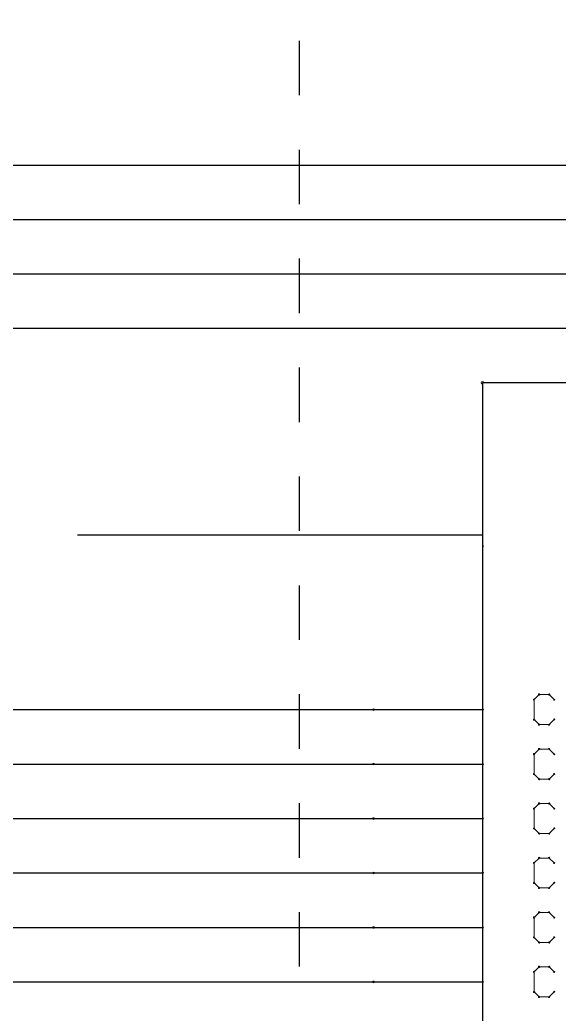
# Model space of a CAD drawing. Header units: inches. Extents: x 0 to 15.7, y 0.2 to 11.1.
# Drawn here: x 8.501 to 9.49, y 6.491 to 8.316 of the extents above; entities that cross this region are included whole.
import ezdxf

# ---------------------------------------------------------------- set-up
doc = ezdxf.new("R2010")
doc.units = ezdxf.units.IN
doc.header["$MEASUREMENT"] = 0
doc.linetypes.add('DOT2', pattern=[0.025, 0, -0.025])
for name, color, linetype in [('94', 14, 'Continuous'), ('95', 250, 'Continuous'), ('TEXT', 4, 'Continuous'), ('THIN_DASHED_NEON_GREEN', 3, 'DOT2'), ('THIN_RED', 1, 'Continuous')]:
    doc.layers.add(name, color=color, linetype=linetype)
doc.layers.add('THICK_RED', color=1, linetype='Continuous', lineweight=50)

msp = doc.modelspace()

# ---------------------------------------------------------------- linework, layer by layer
at = {"layer": '94', "lineweight": 25}
for p, q in [((9.35, 7.65), (9.35, 5.65)), ((10.55, 7.65), (9.35, 7.65)), ((9.15, 7.05), (9.35, 7.05)), ((9.15, 6.95), (9.35, 6.95)), ((9.15, 6.85), (9.35, 6.85)), ((9.15, 6.75), (9.35, 6.75)), ((9.15, 6.65), (9.35, 6.65)), ((9.15, 6.55), (9.35, 6.55))]:
    msp.add_line(p, q, dxfattribs=at)
at = {"layer": '94', "lineweight": 18}
for centre, radius, start, end in [((9.35, 7.65), 0.0025, 0, 180), ((9.35, 7.65), 0.0025, 90, 270), ((9.35, 7.35), 0.0015, 270, 90), ((9.15, 7.05), 0.0015, 90, 270), ((9.35, 7.05), 0.0015, 270, 90), ((9.15, 6.95), 0.0015, 90, 270), ((9.35, 6.95), 0.0015, 270, 90), ((9.15, 6.85), 0.0015, 90, 270), ((9.35, 6.85), 0.0015, 270, 90), ((9.15, 6.75), 0.0015, 90, 270), ((9.35, 6.75), 0.0015, 270, 90), ((9.15, 6.65), 0.0015, 90, 270), ((9.35, 6.65), 0.0015, 270, 90), ((9.15, 6.55), 0.0015, 90, 270), ((9.35, 6.55), 0.0015, 270, 90)]:
    msp.add_arc(centre, radius, start, end, dxfattribs=at)
at = {"layer": '95', "lineweight": 18}
for p, q in [((9.4537, 7.0775), (9.4445, 7.0684)), ((9.4445, 7.0684), (9.4445, 7.0317)), ((9.472, 7.0775), (9.4537, 7.0775)), ((9.4812, 7.0684), (9.472, 7.0775)), ((9.4445, 7.0317), (9.4537, 7.0225)), ((9.472, 7.0225), (9.4812, 7.0317)), ((9.4537, 7.0225), (9.472, 7.0225)), ((9.4537, 6.9775), (9.4445, 6.9684)), ((9.472, 6.9775), (9.4537, 6.9775)), ((9.4812, 6.9684), (9.472, 6.9775)), ((9.4445, 6.9684), (9.4445, 6.9317)), ((9.4445, 6.9317), (9.4537, 6.9225)), ((9.4537, 6.9225), (9.472, 6.9225)), ((9.472, 6.9225), (9.4812, 6.9317)), ((9.4537, 6.8775), (9.4445, 6.8684)), ((9.4445, 6.8684), (9.4445, 6.8317)), ((9.472, 6.8775), (9.4537, 6.8775)), ((9.4812, 6.8684), (9.472, 6.8775)), ((9.4445, 6.8317), (9.4537, 6.8225)), ((9.472, 6.8225), (9.4812, 6.8317)), ((9.4537, 6.8225), (9.472, 6.8225)), ((9.4537, 6.7775), (9.4445, 6.7684)), ((9.472, 6.7775), (9.4537, 6.7775)), ((9.4812, 6.7684), (9.472, 6.7775)), ((9.4445, 6.7684), (9.4445, 6.7317)), ((9.4445, 6.7317), (9.4537, 6.7225)), ((9.4537, 6.7225), (9.472, 6.7225)), ((9.472, 6.7225), (9.4812, 6.7317)), ((9.4537, 6.6775), (9.4445, 6.6684)), ((9.4445, 6.6684), (9.4445, 6.6317)), ((9.472, 6.6775), (9.4537, 6.6775)), ((9.4812, 6.6684), (9.472, 6.6775)), ((9.4445, 6.6317), (9.4537, 6.6225)), ((9.472, 6.6225), (9.4812, 6.6317)), ((9.4537, 6.6225), (9.472, 6.6225)), ((9.4537, 6.5775), (9.4445, 6.5684)), ((9.472, 6.5775), (9.4537, 6.5775)), ((9.4812, 6.5684), (9.472, 6.5775)), ((9.4445, 6.5684), (9.4445, 6.5317)), ((9.4445, 6.5317), (9.4537, 6.5225)), ((9.4537, 6.5225), (9.472, 6.5225)), ((9.472, 6.5225), (9.4812, 6.5317))]:
    msp.add_line(p, q, dxfattribs=at)
for centre, start, end in [((9.4445, 7.0684), 0, 180), ((9.4445, 7.0684), 135.0162, 315.0162), ((9.4537, 7.0775), 90, 270), ((9.4537, 7.0775), 314.9838, 134.9838), ((9.472, 7.0775), 45.0162, 225.0162), ((9.472, 7.0775), 270, 90), ((9.4812, 7.0684), 224.9838, 44.9838), ((9.4445, 7.0317), 180, 0), ((9.4445, 7.0317), 44.9838, 224.9838), ((9.4812, 7.0317), 315.0162, 135.0162), ((9.4537, 7.0225), 90, 270), ((9.4537, 7.0225), 225.0162, 45.0162), ((9.472, 7.0225), 134.9838, 314.9838), ((9.472, 7.0225), 270, 90), ((9.4537, 6.9775), 90, 270), ((9.4537, 6.9775), 314.9838, 134.9838), ((9.472, 6.9775), 45.0162, 225.0162), ((9.472, 6.9775), 270, 90), ((9.4445, 6.9684), 0, 180), ((9.4445, 6.9684), 135.0162, 315.0162), ((9.4812, 6.9684), 224.9838, 44.9838), ((9.4445, 6.9317), 180, 0), ((9.4445, 6.9317), 44.9838, 224.9838), ((9.4537, 6.9225), 90, 270), ((9.4537, 6.9225), 225.0162, 45.0162), ((9.472, 6.9225), 134.9838, 314.9838), ((9.472, 6.9225), 270, 90), ((9.4812, 6.9317), 315.0162, 135.0162), ((9.4445, 6.8684), 0, 180), ((9.4445, 6.8684), 135.0162, 315.0162), ((9.4537, 6.8775), 90, 270), ((9.4537, 6.8775), 314.9838, 134.9838), ((9.472, 6.8775), 45.0162, 225.0162), ((9.472, 6.8775), 270, 90), ((9.4812, 6.8684), 224.9838, 44.9838), ((9.4445, 6.8317), 180, 0), ((9.4445, 6.8317), 44.9838, 224.9838), ((9.4812, 6.8317), 315.0162, 135.0162), ((9.4537, 6.8225), 90, 270), ((9.4537, 6.8225), 225.0162, 45.0162), ((9.472, 6.8225), 134.9838, 314.9838), ((9.472, 6.8225), 270, 90), ((9.4537, 6.7775), 90, 270), ((9.4537, 6.7775), 314.9838, 134.9838), ((9.472, 6.7775), 45.0162, 225.0162), ((9.472, 6.7775), 270, 90), ((9.4445, 6.7684), 0, 180), ((9.4445, 6.7684), 135.0162, 315.0162), ((9.4812, 6.7684), 224.9838, 44.9838), ((9.4445, 6.7317), 180, 0), ((9.4445, 6.7317), 44.9838, 224.9838), ((9.4537, 6.7225), 90, 270), ((9.4537, 6.7225), 225.0162, 45.0162), ((9.472, 6.7225), 134.9838, 314.9838), ((9.472, 6.7225), 270, 90), ((9.4812, 6.7317), 315.0162, 135.0162), ((9.4445, 6.6684), 0, 180), ((9.4445, 6.6684), 135.0162, 315.0162), ((9.4537, 6.6775), 90, 270), ((9.4537, 6.6775), 314.9838, 134.9838), ((9.472, 6.6775), 45.0162, 225.0162), ((9.472, 6.6775), 270, 90), ((9.4812, 6.6684), 224.9838, 44.9838), ((9.4445, 6.6317), 180, 0), ((9.4445, 6.6317), 44.9838, 224.9838), ((9.4812, 6.6317), 315.0162, 135.0162), ((9.4537, 6.6225), 90, 270), ((9.4537, 6.6225), 225.0162, 45.0162), ((9.472, 6.6225), 134.9838, 314.9838), ((9.472, 6.6225), 270, 90), ((9.4537, 6.5775), 90, 270), ((9.4537, 6.5775), 314.9838, 134.9838), ((9.472, 6.5775), 45.0162, 225.0162), ((9.472, 6.5775), 270, 90), ((9.4445, 6.5684), 0, 180), ((9.4445, 6.5684), 135.0162, 315.0162), ((9.4812, 6.5684), 224.9838, 44.9838), ((9.4445, 6.5317), 180, 0), ((9.4445, 6.5317), 44.9838, 224.9838), ((9.4537, 6.5225), 90, 270), ((9.4537, 6.5225), 225.0162, 45.0162), ((9.472, 6.5225), 134.9838, 314.9838), ((9.472, 6.5225), 270, 90), ((9.4812, 6.5317), 315.0162, 135.0162)]:
    msp.add_arc(centre, 0.00125, start, end, dxfattribs=at)
at = {"layer": 'TEXT', "lineweight": 18}
for centre in [(9.15, 7.05), (9.15, 6.95), (9.15, 6.85), (9.15, 6.75), (9.15, 6.65), (9.15, 6.55)]:
    msp.add_arc(centre, 0.0015, 270, 90, dxfattribs=at)
at = {"layer": 'THICK_RED', "lineweight": 25}
for p, q in [((6.95, 8.05), (14.05, 8.05)), ((6.95, 7.95), (13.15, 7.95)), ((6.95, 7.85), (12.05, 7.85)), ((10.95, 7.75), (6.95, 7.75))]:
    msp.add_line(p, q, dxfattribs=at)
at = {"layer": 'THIN_DASHED_NEON_GREEN'}
msp.add_line((9.0134, 9.0781), (9.0134, 2.1416), dxfattribs=at)
at = {"layer": 'THIN_RED'}
for p, q in [((8.6068, 7.371), (9.35, 7.371)), ((6.95, 7.05), (9.15, 7.05)), ((6.95, 6.95), (9.15, 6.95)), ((6.95, 6.85), (9.15, 6.85)), ((6.95, 6.75), (9.15, 6.75)), ((6.95, 6.65), (9.15, 6.65)), ((6.95, 6.55), (9.15, 6.55))]:
    msp.add_line(p, q, dxfattribs=at)

doc.saveas('drawing.dxf')
